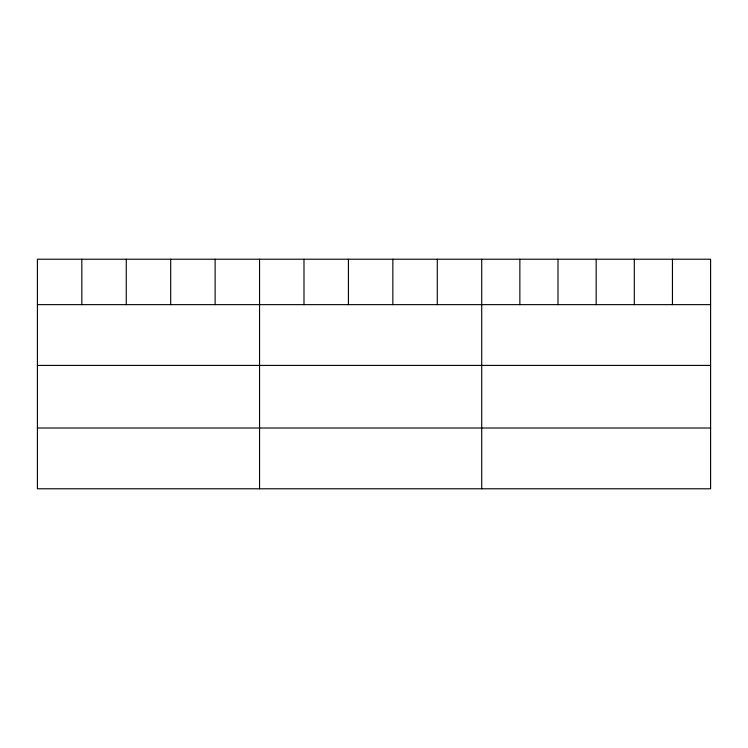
<?xml version="1.0" encoding="UTF-8"?>
<svg xmlns="http://www.w3.org/2000/svg" width="748" height="748" viewBox="0 0 748 748"><rect width="100%" height="100%" fill="white"/><g stroke="black" fill="none" stroke-linecap="round" stroke-linejoin="round"><path stroke-width="1.12" d="M710.6 304.642L710.6 488.781L37.4 488.781L37.4 259.219L710.6 259.219L710.6 304.642L37.4 304.642M37.4 365.407L710.6 365.407M37.4 428.015L710.6 428.015M672.452 259.219L672.452 304.642M634.304 259.219L634.304 304.642M596.156 259.219L596.156 304.642M558.008 259.219L558.008 304.642M519.86 259.219L519.86 304.642M481.712 259.219L481.712 488.781M437.281 259.219L437.281 304.642M392.85 259.219L392.85 304.642M348.418 259.219L348.418 304.642M303.987 259.219L303.987 304.642M259.556 259.219L259.556 488.781M215.125 259.219L215.125 304.642M170.694 259.219L170.694 304.642M126.262 259.219L126.262 304.642M81.831 259.219L81.831 304.642"/></g></svg>
